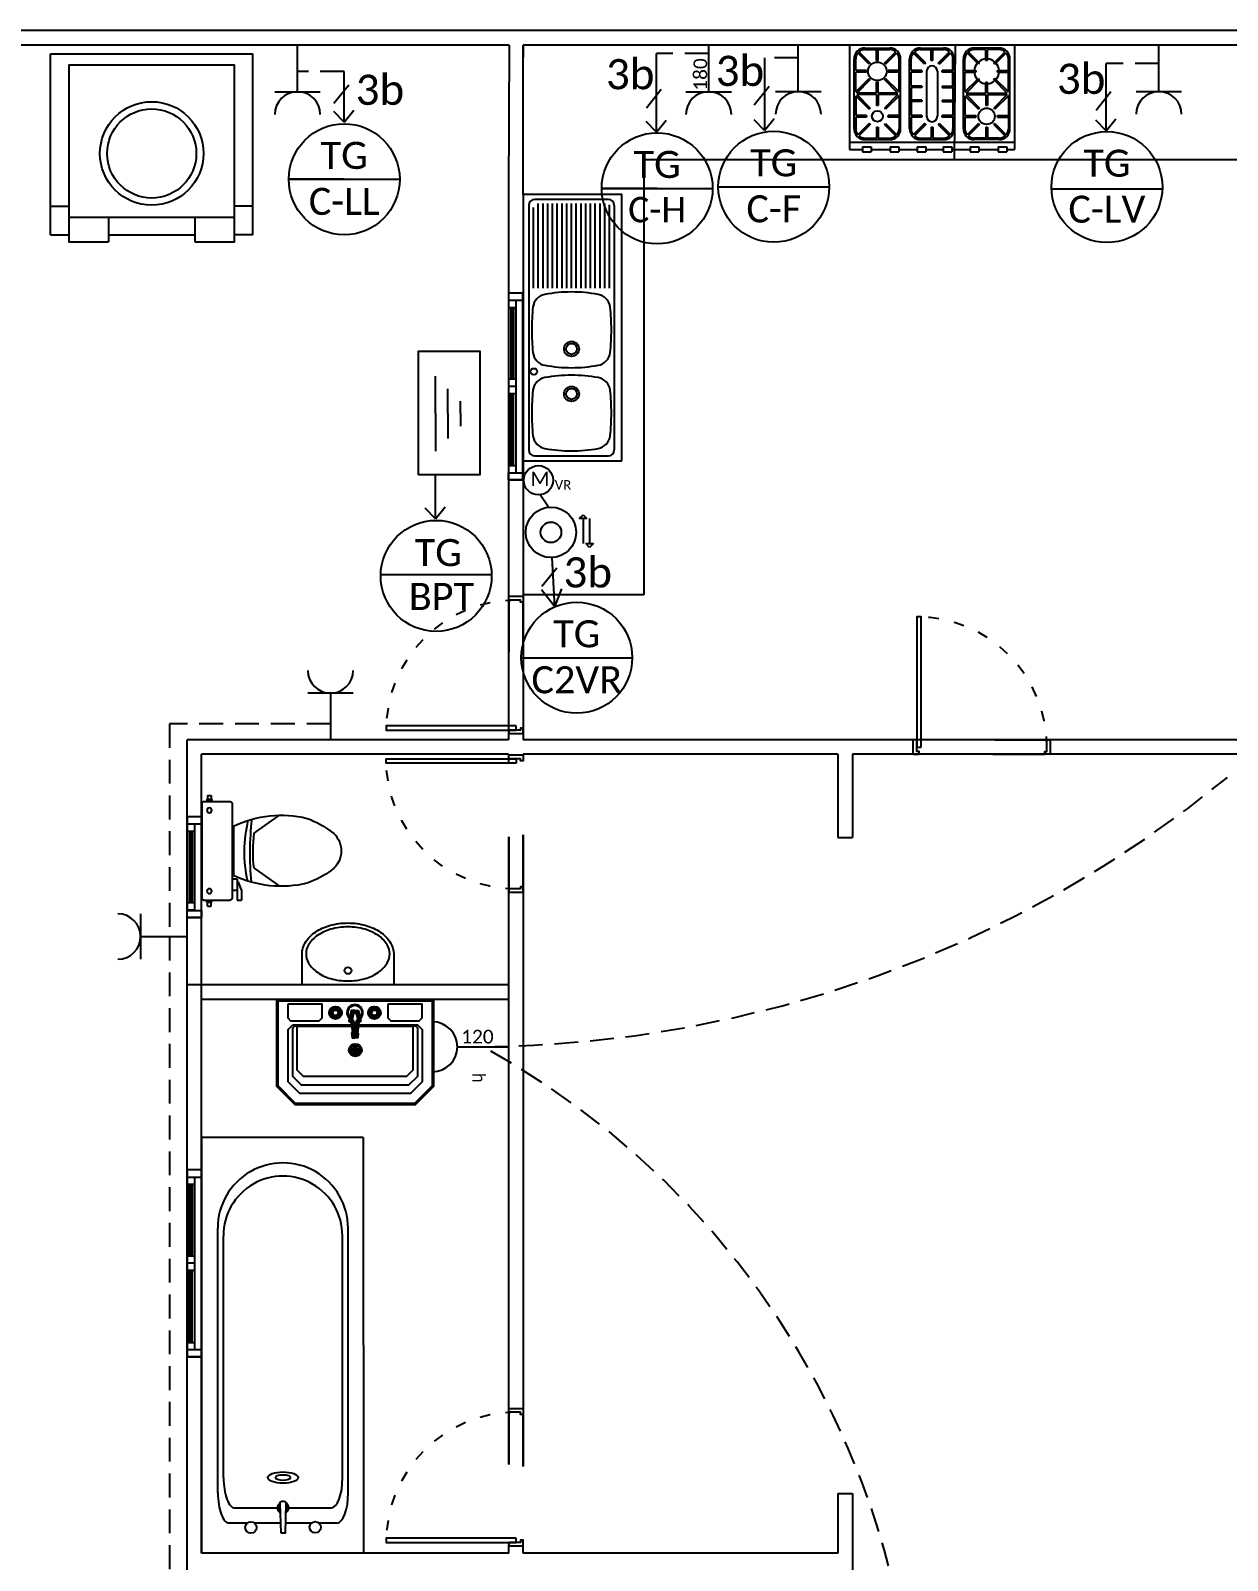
# Model space of a CAD drawing. Header units: millimetres. Extents: x -867 to 700, y 113 to 416.
# Drawn here: x 236.03 to 273.66, y 308.82 to 356.9 of the extents above; entities that cross this region are included whole.
import ezdxf
from ezdxf.enums import TextEntityAlignment as Align

# ---------------------------------------------------------------- set-up
doc = ezdxf.new("R2010")
doc.units = ezdxf.units.MM
doc.header["$LTSCALE"] = 6
doc.linetypes.add('ACAD_ISO03W100', pattern=[30, 12, -18])
doc.linetypes.add('HIDDEN2', pattern=[0.1875, 0.125, -0.0625])
doc.layers.get('0').update_dxf_attribs({"color": 250})
for name, color, linetype in [('A-Door', 150, 'Continuous'), ('A-Glaz', 92, 'Continuous'), ('base', 8, 'Continuous'), ('CUA', 140, 'Continuous'), ('Doors', 45, 'Continuous'), ('E-Canalisation', 5, 'HIDDEN2'), ('E-Power', 1, 'Continuous'), ('E-text', 5, 'Continuous'), ('Fourniture', 251, 'Continuous'), ('SYMBOLES', 7, 'Continuous'), ('Unvisible', 252, 'ACAD_ISO03W100')]:
    doc.layers.add(name, color=color, linetype=linetype)
doc.styles.add('style1', font='calibri.ttf')

# ---------------------------------------------------------------- blocks, each defined once
blk = doc.blocks.new('ee')
at = {"layer": 'base', "color": 0}
for p, q in [((0.4333, 0.2426), (0.4333, -0.2374)), ((0.5778, 0.2526), (0.4433, 0.2526)), ((0.5361, 0.2639), (0.5361, 0.2539)), ((0.5611, 0.2639), (0.5361, 0.2639)), ((0.5611, 0.2539), (0.5361, 0.2539)), ((0.5389, 0.2839), (0.5389, 0.2639)), ((0.5583, 0.2839), (0.5389, 0.2839)), ((0.5583, 0.2839), (0.5583, 0.2639)), ((0.5611, 0.2639), (0.5611, 0.2539)), ((0.5878, 0.2426), (0.5878, -0.2374)), ((0.3204, 0.0912), (0.1933, 0.1829)), ((0.4257, 0.1276), (0.4257, -0.1224)), ((0.3216, -0.0851), (0.1933, -0.1777)), ((0.4083, -0.1409), (0.4333, -0.1409)), ((0.4083, -0.1409), (0.4083, -0.2474)), ((0.3857, -0.1955), (0.4006, -0.1574)), ((0.3857, -0.1955), (0.3857, -0.2474)), ((0.4006, -0.1574), (0.4083, -0.1574)), ((0.4083, -0.1999), (0.4333, -0.1999)), ((0.4083, -0.2474), (0.3857, -0.2474)), ((0.5778, -0.2474), (0.4433, -0.2474)), ((0.5611, -0.2487), (0.5361, -0.2487)), ((0.5361, -0.2587), (0.5361, -0.2487)), ((0.5611, -0.2587), (0.5361, -0.2587)), ((0.5389, -0.2787), (0.5389, -0.2587)), ((0.5583, -0.2787), (0.5389, -0.2787)), ((0.5583, -0.2787), (0.5583, -0.2587)), ((0.5611, -0.2587), (0.5611, -0.2487))]:
    blk.add_line(p, q, dxfattribs=at)
for centre in [(0.5486, 0.2078), (0.5486, -0.2026)]:
    blk.add_circle(centre, 0.0125, dxfattribs=at)
for centre, radius, start, end in [((0.4433, 0.2426), 0.01, 90, 180), ((0.5778, 0.2426), 0.01, 360, 90), ((0.2076, -0.2624), 0.4568, 109.89489, 127.76176), ((0.1837, -0.3737), 0.5567, 64.23211, 103.67546), ((-1.179, -0.0104), 1.5207, 354.47288, 6.54475), ((-0.2879, -0.0028), 0.6585, 346.97955, 14.07238), ((-0.0008, 0.0018), 0.1204, 126.37945, 233.62055), ((-0.3644, -0.0013), 0.691, 353.03614, 7.69858), ((0.2015, 0.2647), 0.4521, 232.74513, 250.70583), ((0.1837, 0.3789), 0.5567, 256.32454, 295.76789), ((0.4433, -0.2374), 0.01, 180, 270), ((0.5778, -0.2374), 0.01, 270, 360)]:
    blk.add_arc(centre, radius, start, end, dxfattribs=at)
blk = doc.blocks.new('Door 90x10')
at = {"layer": 'Doors', "color": 36}
for p, q in [((-47.5, 0), (-47.5, 10)), ((47.5, 0), (47.5, 10))]:
    blk.add_line(p, q, dxfattribs=at)
at = {"layer": 'Doors'}
blk.add_lwpolyline([(-42, 5), (-42, 95), (-45, 95), (-45, 5)], close=True, dxfattribs=at)
at = {"layer": 'Doors', "color": 36}
for points in [[(-47.5, 0), (-43.5, 0), (-43.5, 2), (-45, 2), (-45, 10), (-47.5, 10)], [(47.5, 0), (43.5, 0), (43.5, 2), (45, 2), (45, 10), (47.5, 10)]]:
    blk.add_lwpolyline(points, dxfattribs=at)
at = {"layer": 'Doors', "linetype": 'ACAD_ISO03W100', "ltscale": 0.1}
blk.add_arc((-45, 5), 90, 0, 90, dxfattribs=at)
at = {"layer": 'Unvisible', "linetype": 'ACAD_ISO03W100', "lineweight": 30, "ltscale": 0.5}
for p, q in [((43.5, 0), (-43.5, 0)), ((45, 10), (-42, 10))]:
    blk.add_line(p, q, dxfattribs=at)
blk = doc.blocks.new('A$C3626357F')
at = {"layer": 'A-Glaz'}
for p, q in [((0, 0), (1300, 0)), ((50, 50), (1250, 50)), ((100, 0), (100, 50)), ((600, 50), (600, 0)), ((650, 50), (650, 0)), ((700, 50), (700, 0)), ((1200, 0), (1200, 50))]:
    blk.add_line(p, q, dxfattribs=at)
at = {"layer": 'CUA'}
for p, q in [((1300, 100), (0, 100)), ((0, 100), (0, 0)), ((1250, 0), (1250, 100)), ((1300, 0), (1300, 100))]:
    blk.add_line(p, q, dxfattribs=at)
at = {"layer": 'CUA', "color": 4}
for p, q in [((0, 100), (0, 0)), ((50, 100), (0, 100)), ((0, 0), (50, 0)), ((50, 0), (50, 100)), ((50, 0), (50, 100)), ((1250, 100), (1300, 100)), ((1250, 0), (1250, 100)), ((1250, 0), (1250, 100)), ((1300, 0), (1250, 0)), ((1300, 100), (1300, 0))]:
    blk.add_line(p, q, dxfattribs=at)
at = {"layer": 'CUA', "color": 1}
for p, q in [((100, 35), (600, 35)), ((100, 25), (600, 25)), ((100, 15), (600, 15)), ((1200, 35), (700, 35)), ((1200, 25), (700, 25)), ((1200, 15), (700, 15))]:
    blk.add_line(p, q, dxfattribs=at)
blk = doc.blocks.new('wash pln 01')
for p, q in [((5593.79, -58.26), (5593.79, -0.48)), ((5593.79, -0.48), (5658.39, -0.48)), ((5658.39, -58.26), (5658.39, -0.48)), ((5593.79, -49.09), (5599.61, -49.09)), ((5599.61, -52.67), (5612.33, -52.67)), ((5612.33, -52.67), (5639.85, -52.67)), ((5612.33, -52.67), (5612.33, -60.48)), ((5639.85, -52.67), (5652.57, -52.67)), ((5639.85, -52.67), (5639.85, -60.48)), ((5658.39, -49.09), (5652.57, -49.09)), ((5593.79, -58.26), (5599.61, -58.26)), ((5612.33, -58.32), (5639.85, -58.32)), ((5658.39, -58.26), (5652.57, -58.26))]:
    blk.add_line(p, q)
blk.add_lwpolyline([(5639.85, -60.48), (5652.57, -60.48), (5652.57, -4.09), (5599.61, -4.09), (5599.61, -60.48), (5612.33, -60.48)])
for radius in [16.52, 14.23]:
    blk.add_circle((5626.09, -32.3), radius)
blk = doc.blocks.new('SYMB_PRISE_TERRE')
for p, q in [((0, -1.2), (0, 3.1)), ((-2.1, -1.2), (2.1, -1.2))]:
    blk.add_line(p, q)
blk.add_arc((0, -3.3), 2.1, 0, 180)
blk = doc.blocks.new('Panio 001 Pln')
for p, q in [((2004.38, -345.1), (2072.83, -345.1)), ((2004.48, -521), (2004.38, -345.1)), ((2072.83, -345.1), (2072.83, -521)), ((2015.58, -357.87), (2023.17, -357.87)), ((2026.35, -357.87), (2037.42, -357.86)), ((2039.31, -357.86), (2050.46, -357.85)), ((2053.47, -357.85), (2061.18, -357.85)), ((2035.99, -364.26), (2017.99, -364.27)), ((2058.79, -364.25), (2040.79, -364.26)), ((2010.79, -370.68), (2010.82, -415.48)), ((2065.99, -370.65), (2066.01, -412.25)), ((2013.19, -377.07), (2013.22, -415.47)), ((2063.59, -377.05), (2063.61, -412.25)), ((2063.61, -412.25), (2063.65, -479.45)), ((2066.01, -412.25), (2066.05, -482.65)), ((2010.82, -415.48), (2010.85, -482.68)), ((2013.22, -415.47), (2013.25, -479.47)), ((2004.48, -521), (2072.83, -521))]:
    blk.add_line(p, q)
blk.add_lwpolyline([(2039.15, -353.54), (2039.62, -366.24, -0.423649), (2038.83, -367.07), (2037.98, -367.07, -0.42599), (2037.17, -366.24), (2037.55, -353.55)], format="xyb", close=True)
for centre in [(2024.76, -356.07), (2051.96, -355.98)]:
    blk.add_circle(centre, 2.4)
for centre, radius, start, end in [((2038.39, -364.35), 2.4, 115.81792, 241.40431), ((2038.39, -364.35), 2.4, 299.12402, 64.45943), ((2038.39, -364.35), 2, 121.88517, 235.33706), ((2038.39, -364.35), 2, 305.22603, 58.35742), ((2038.45, -482.66), 27.6, 180.03081, 0.03081), ((2038.45, -479.46), 25.2, 180.03081, 0.03081)]:
    blk.add_arc(centre, radius, start, end)
for centre, start_param, end_param in [((2015.59, -370.67), 3.141593, 4.712389), ((2061.19, -370.65), 1.570796, 3.141593), ((2017.99, -377.07), 3.141593, 4.712389), ((2058.79, -377.05), 1.570796, 3.141593)]:
    blk.add_ellipse(centre, major_axis=(0.01, -12.8), ratio=0.375, start_param=start_param, end_param=end_param)
for major_axis in [(-6.4, 0), (-3.2, 0)]:
    blk.add_ellipse((2038.4, -377.09), major_axis=major_axis, ratio=0.375)
blk = doc.blocks.new('SYMB_PRISE_ETANCHE')
blk.add_line((0, -1.2), (0, 3.1))
blk.add_arc((0, -3.3), 2.1, 0, 180)
blk.add_text('h', height=1.08).set_placement((2.6, 0.6), align=Align.MIDDLE_CENTER)
blk = doc.blocks.new('87046135')
for p, q in [((-0.65, -0.058), (-0.65, -0.432)), ((0.62, -0.028), (-0.62, -0.028)), ((0.201, -0.0521), (0.6097, -0.0521)), ((0.201, -0.0762), (0.63, -0.0762)), ((0.65, -0.432), (0.65, -0.058)), ((0.201, -0.1003), (0.63, -0.1003)), ((0.201, -0.1245), (0.63, -0.1245)), ((0.201, -0.1486), (0.63, -0.1486)), ((0.201, -0.1727), (0.63, -0.1727)), ((0.201, -0.1968), (0.63, -0.1968)), ((0.201, -0.2209), (0.63, -0.2209)), ((0.201, -0.245), (0.63, -0.245)), ((0.201, -0.2691), (0.63, -0.2691)), ((0.201, -0.2932), (0.63, -0.2932)), ((0.201, -0.3173), (0.63, -0.3173)), ((0.201, -0.3415), (0.63, -0.3415)), ((0.201, -0.3656), (0.63, -0.3656)), ((0.62, -0.462), (-0.62, -0.462)), ((0.201, -0.3897), (0.63, -0.3897)), ((0.201, -0.4138), (0.63, -0.4138)), ((0.201, -0.4379), (0.6225, -0.4379))]:
    blk.add_line(p, q)
blk.add_lwpolyline([(-0.675, -0.5), (0.675, -0.5), (0.675, 0), (-0.675, 0)], close=True)
for centre, radius in [((-0.2225, -0.0537), 0.0162), ((-0.336, -0.245), 0.038), ((-0.336, -0.245), 0.0275), ((-0.108, -0.245), 0.038), ((-0.108, -0.245), 0.0275)]:
    blk.add_circle(centre, radius)
for centre, radius, start, end in [((-0.62, -0.058), 0.03, 90, 180), ((-0.539, -0.1234), 0.075, 97.23, 169.61876), ((-0.433, -1.162), 1.119, 89.99903, 95.91777), ((-0.433, -1.162), 1.119, 84.08223, 90.00097), ((-0.327, -0.1234), 0.075, 10.38124, 82.77), ((-0.117, -0.1234), 0.075, 97.23, 169.61876), ((-0.011, -1.162), 1.119, 89.99903, 95.91777), ((-0.011, -1.162), 1.119, 84.08223, 90.00097), ((0.095, -0.1234), 0.075, 10.38124, 82.77), ((0.62, -0.058), 0.03, 0, 90), ((0.125, -0.245), 0.75, 169.61876, 180), ((-0.991, -0.245), 0.75, 0, 10.38124), ((0.547, -0.245), 0.75, 169.61876, 180), ((-0.569, -0.245), 0.75, 0, 10.38124), ((0.125, -0.245), 0.75, 180, 190.38124), ((-0.991, -0.245), 0.75, 349.61876, 0), ((0.547, -0.245), 0.75, 180, 190.38124), ((-0.569, -0.245), 0.75, 349.61876, 0), ((-0.539, -0.3666), 0.075, 190.38124, 262.77), ((-0.327, -0.3666), 0.075, 277.23, 349.61876), ((-0.117, -0.3666), 0.075, 190.38124, 262.77), ((0.095, -0.3666), 0.075, 277.23, 349.61876), ((-0.62, -0.432), 0.03, 180, 270), ((-0.433, 0.672), 1.119, 264.08223, 270.00097), ((-0.433, 0.672), 1.119, 269.99903, 275.91777), ((-0.011, 0.672), 1.119, 264.08223, 270.00097), ((-0.011, 0.672), 1.119, 269.99903, 275.91777), ((0.62, -0.432), 0.03, 270, 0)]:
    blk.add_arc(centre, radius, start, end)
blk = doc.blocks.new('gas-1')
at = {"color": 0, "linetype": 'ByBlock'}
for p, q in [((0, 0), (0, -0.6)), ((0.0268, -0.4812), (0.0268, -0.0796)), ((0.0357, -0.1466), (0.0357, -0.0796)), ((0.1134, -0.1101), (0.0484, -0.0451)), ((0.1197, -0.1038), (0.0547, -0.0388)), ((0.0892, -0.0172), (0.232, -0.0172)), ((0.0892, -0.0261), (0.1562, -0.0261)), ((0.1562, -0.0887), (0.1562, -0.0261)), ((0.1651, -0.0887), (0.1651, -0.0261)), ((0.1651, -0.0261), (0.232, -0.0261)), ((0.2015, -0.1038), (0.2666, -0.0388)), ((0.2078, -0.1101), (0.2729, -0.0451)), ((0.2855, -0.1466), (0.2855, -0.0796)), ((0.2945, -0.4812), (0.2945, -0.0796)), ((0.3456, -0.4812), (0.3456, -0.0796)), ((0.3545, -0.1466), (0.3545, -0.0796)), ((0.4323, -0.1101), (0.3672, -0.0451)), ((0.4386, -0.1038), (0.3735, -0.0388)), ((0.4081, -0.0172), (0.5419, -0.0172)), ((0.4081, -0.0261), (0.4705, -0.0261)), ((0.4705, -0.0887), (0.4705, -0.0261)), ((0.4795, -0.0261), (0.5419, -0.0261)), ((0.4795, -0.0887), (0.4795, -0.0261)), ((0.5114, -0.1038), (0.5765, -0.0388)), ((0.5177, -0.1101), (0.5828, -0.0451)), ((0.5955, -0.1466), (0.5955, -0.0796)), ((0.6044, -0.4812), (0.6044, -0.0796)), ((0.6555, -0.4812), (0.6555, -0.0796)), ((0.6645, -0.1466), (0.6645, -0.0796)), ((0.7422, -0.1101), (0.6771, -0.0451)), ((0.7485, -0.1038), (0.6834, -0.0388)), ((0.8608, -0.0172), (0.718, -0.0172)), ((0.7849, -0.0261), (0.718, -0.0261)), ((0.7849, -0.0887), (0.7849, -0.0261)), ((0.8608, -0.0261), (0.7938, -0.0261)), ((0.7938, -0.0887), (0.7938, -0.0261)), ((0.8303, -0.1038), (0.8953, -0.0388)), ((0.8366, -0.1101), (0.9016, -0.0451)), ((0.9143, -0.1466), (0.9143, -0.0796)), ((0.9232, -0.4812), (0.9232, -0.0796)), ((0.95, 0), (0.95, -0.6)), ((0.0983, -0.1466), (0.0357, -0.1466)), ((0.0983, -0.1555), (0.0357, -0.1555)), ((0.0357, -0.2696), (0.0357, -0.1555)), ((0.2855, -0.1466), (0.2229, -0.1466)), ((0.2855, -0.1555), (0.2229, -0.1555)), ((0.2855, -0.2696), (0.2855, -0.1555)), ((0.4172, -0.1466), (0.3545, -0.1466)), ((0.3545, -0.2358), (0.3545, -0.1555)), ((0.4172, -0.1555), (0.3545, -0.1555)), ((0.4438, -0.151), (0.4438, -0.4098)), ((0.5062, -0.151), (0.5062, -0.4098)), ((0.5955, -0.1466), (0.5328, -0.1466)), ((0.5955, -0.1555), (0.5328, -0.1555)), ((0.5955, -0.2358), (0.5955, -0.1555)), ((0.6645, -0.1466), (0.7271, -0.1466)), ((0.6645, -0.1555), (0.7271, -0.1555)), ((0.6645, -0.2696), (0.6645, -0.1555)), ((0.8517, -0.1466), (0.9143, -0.1466)), ((0.8517, -0.1555), (0.9143, -0.1555)), ((0.9143, -0.2696), (0.9143, -0.1555)), ((0.0357, -0.2696), (0.1134, -0.1919)), ((0.042, -0.276), (0.1197, -0.1982)), ((0.1562, -0.276), (0.1562, -0.2133)), ((0.1651, -0.276), (0.1651, -0.2133)), ((0.2792, -0.276), (0.2015, -0.1982)), ((0.2855, -0.2696), (0.2078, -0.1919)), ((0.4172, -0.2358), (0.3545, -0.2358)), ((0.3545, -0.2447), (0.3545, -0.4053)), ((0.4172, -0.2447), (0.3545, -0.2447)), ((0.4172, -0.2358), (0.4172, -0.2447)), ((0.5328, -0.2358), (0.5955, -0.2358)), ((0.5328, -0.2358), (0.5328, -0.2447)), ((0.5328, -0.2447), (0.5955, -0.2447)), ((0.5955, -0.2447), (0.5955, -0.4053)), ((0.6645, -0.2696), (0.7422, -0.1919)), ((0.6708, -0.276), (0.7485, -0.1982)), ((0.7849, -0.276), (0.7849, -0.2133)), ((0.7938, -0.276), (0.7938, -0.2133)), ((0.908, -0.276), (0.8303, -0.1982)), ((0.9143, -0.2696), (0.8366, -0.1919)), ((0.0357, -0.2912), (0.1134, -0.3689)), ((0.0357, -0.2912), (0.0357, -0.4053)), ((0.1562, -0.276), (0.042, -0.276)), ((0.042, -0.2849), (0.1197, -0.3626)), ((0.1562, -0.2849), (0.042, -0.2849)), ((0.1562, -0.2849), (0.1562, -0.3475)), ((0.2792, -0.276), (0.1651, -0.276)), ((0.2792, -0.2849), (0.1651, -0.2849)), ((0.1651, -0.2849), (0.1651, -0.3475)), ((0.2792, -0.2849), (0.2015, -0.3626)), ((0.2855, -0.2912), (0.2078, -0.3689)), ((0.2855, -0.2912), (0.2855, -0.4053)), ((0.4172, -0.3161), (0.3545, -0.3161)), ((0.4172, -0.325), (0.3545, -0.325)), ((0.4172, -0.3161), (0.4172, -0.325)), ((0.5328, -0.3161), (0.5955, -0.3161)), ((0.5328, -0.3161), (0.5328, -0.325)), ((0.5328, -0.325), (0.5955, -0.325)), ((0.6645, -0.2912), (0.7422, -0.3689)), ((0.6645, -0.2912), (0.6645, -0.4053)), ((0.6708, -0.276), (0.7849, -0.276)), ((0.6708, -0.2849), (0.7485, -0.3626)), ((0.6708, -0.2849), (0.7849, -0.2849)), ((0.7849, -0.2849), (0.7849, -0.3475)), ((0.7938, -0.276), (0.908, -0.276)), ((0.7938, -0.2849), (0.908, -0.2849)), ((0.7938, -0.2849), (0.7938, -0.3475)), ((0.908, -0.2849), (0.8303, -0.3626)), ((0.9143, -0.2912), (0.8366, -0.3689)), ((0.9143, -0.2912), (0.9143, -0.4053)), ((0.0983, -0.4053), (0.0357, -0.4053)), ((0.0983, -0.4143), (0.0357, -0.4143)), ((0.0357, -0.4143), (0.0357, -0.4812)), ((0.2855, -0.4053), (0.2229, -0.4053)), ((0.2855, -0.4143), (0.2229, -0.4143)), ((0.2855, -0.4143), (0.2855, -0.4812)), ((0.4172, -0.4053), (0.3545, -0.4053)), ((0.4172, -0.4143), (0.3545, -0.4143)), ((0.3545, -0.4143), (0.3545, -0.4812)), ((0.5955, -0.4053), (0.5328, -0.4053)), ((0.5955, -0.4143), (0.5328, -0.4143)), ((0.5955, -0.4143), (0.5955, -0.4812)), ((0.6645, -0.4053), (0.7271, -0.4053)), ((0.6645, -0.4143), (0.7271, -0.4143)), ((0.6645, -0.4143), (0.6645, -0.4812)), ((0.8517, -0.4053), (0.9143, -0.4053)), ((0.8517, -0.4143), (0.9143, -0.4143)), ((0.9143, -0.4143), (0.9143, -0.4812)), ((0.1134, -0.4507), (0.0484, -0.5158)), ((0.1197, -0.457), (0.0547, -0.5221)), ((0.1562, -0.4721), (0.1562, -0.5347)), ((0.1651, -0.4721), (0.1651, -0.5347)), ((0.2015, -0.457), (0.2666, -0.5221)), ((0.2078, -0.4507), (0.2729, -0.5158)), ((0.4323, -0.4507), (0.3672, -0.5158)), ((0.4386, -0.457), (0.3735, -0.5221)), ((0.4705, -0.4721), (0.4705, -0.5347)), ((0.4795, -0.4721), (0.4795, -0.5347)), ((0.5114, -0.457), (0.5765, -0.5221)), ((0.5177, -0.4507), (0.5828, -0.5158)), ((0.7422, -0.4507), (0.6771, -0.5158)), ((0.7485, -0.457), (0.6834, -0.5221)), ((0.7849, -0.4721), (0.7849, -0.5347)), ((0.7938, -0.4721), (0.7938, -0.5347)), ((0.8303, -0.457), (0.8953, -0.5221)), ((0.8366, -0.4507), (0.9016, -0.5158)), ((0.95, -0.56), (0, -0.56)), ((0, -0.6), (0.075, -0.6)), ((0.075, -0.585), (0.125, -0.585)), ((0.075, -0.585), (0.075, -0.615)), ((0.075, -0.615), (0.125, -0.615)), ((0.0892, -0.5347), (0.1562, -0.5347)), ((0.0892, -0.5436), (0.232, -0.5436)), ((0.125, -0.585), (0.125, -0.615)), ((0.125, -0.6), (0.235, -0.6)), ((0.1651, -0.5347), (0.232, -0.5347)), ((0.235, -0.585), (0.285, -0.585)), ((0.235, -0.585), (0.235, -0.615)), ((0.235, -0.615), (0.285, -0.615)), ((0.285, -0.585), (0.285, -0.615)), ((0.285, -0.6), (0.39, -0.6)), ((0.39, -0.585), (0.44, -0.585)), ((0.39, -0.585), (0.39, -0.615)), ((0.39, -0.615), (0.44, -0.615)), ((0.4081, -0.5347), (0.4705, -0.5347)), ((0.4081, -0.5436), (0.5419, -0.5436)), ((0.44, -0.585), (0.44, -0.615)), ((0.44, -0.6), (0.54, -0.6)), ((0.4795, -0.5347), (0.5419, -0.5347)), ((0.54, -0.585), (0.59, -0.585)), ((0.54, -0.585), (0.54, -0.615)), ((0.54, -0.615), (0.59, -0.615)), ((0.59, -0.585), (0.59, -0.615)), ((0.59, -0.6), (0.695, -0.6)), ((0.695, -0.585), (0.745, -0.585)), ((0.695, -0.585), (0.695, -0.615)), ((0.695, -0.615), (0.745, -0.615)), ((0.7849, -0.5347), (0.718, -0.5347)), ((0.8608, -0.5436), (0.718, -0.5436)), ((0.745, -0.585), (0.745, -0.615)), ((0.745, -0.6), (0.855, -0.6)), ((0.8608, -0.5347), (0.7938, -0.5347)), ((0.855, -0.585), (0.905, -0.585)), ((0.855, -0.585), (0.855, -0.615)), ((0.855, -0.615), (0.905, -0.615)), ((0.905, -0.585), (0.905, -0.615)), ((0.905, -0.6), (0.95, -0.6))]:
    blk.add_line(p, q, dxfattribs=at)
for centre, radius in [((0.1606, -0.151), 0.0535), ((0.1606, -0.4098), 0.0312), ((0.7894, -0.4098), 0.0469)]:
    blk.add_circle(centre, radius, dxfattribs=at)
for centre, radius, start, end in [((0.0892, -0.0796), 0.0625, 90, 180), ((0.0892, -0.0796), 0.0535, 139.78019, 180), ((0.0892, -0.0796), 0.0535, 90, 130.21981), ((0.232, -0.0796), 0.0625, 0, 90), ((0.232, -0.0796), 0.0535, 49.78019, 90), ((0.232, -0.0796), 0.0535, 0, 40.21981), ((0.4081, -0.0796), 0.0625, 90, 180), ((0.4081, -0.0796), 0.0535, 139.78019, 180), ((0.4081, -0.0796), 0.0535, 90, 130.21981), ((0.5419, -0.0796), 0.0625, 0, 90), ((0.5419, -0.0796), 0.0535, 49.78019, 90), ((0.5419, -0.0796), 0.0535, 0, 40.21981), ((0.718, -0.0796), 0.0625, 90, 180), ((0.718, -0.0796), 0.0535, 139.78019, 180), ((0.718, -0.0796), 0.0535, 90, 130.21981), ((0.7894, -0.151), 0.0714, 93.58332, 131.41668), ((0.7894, -0.151), 0.0714, 48.58332, 86.41668), ((0.8608, -0.0796), 0.0625, 0, 90), ((0.8608, -0.0796), 0.0535, 49.78019, 90), ((0.8608, -0.0796), 0.0535, 0, 40.21981), ((0.1606, -0.151), 0.0625, 175.90396, 184.09604), ((0.1606, -0.151), 0.0625, 130.90396, 139.09604), ((0.1606, -0.151), 0.0625, 85.90396, 94.09604), ((0.1606, -0.151), 0.0625, 40.90396, 49.09604), ((0.1606, -0.151), 0.0625, 355.90396, 4.09604), ((0.4795, -0.151), 0.0625, 175.90396, 184.09604), ((0.4795, -0.151), 0.0625, 130.90396, 139.09604), ((0.475, -0.151), 0.0312, 0, 180), ((0.475, -0.151), 0.0625, 85.90396, 94.09604), ((0.4705, -0.151), 0.0625, 40.90396, 49.09604), ((0.4705, -0.151), 0.0625, 355.90396, 4.09604), ((0.7894, -0.151), 0.0714, 138.58332, 176.41668), ((0.7894, -0.151), 0.0714, 183.58332, 221.41668), ((0.7894, -0.151), 0.0625, 175.90396, 184.09604), ((0.7894, -0.151), 0.0625, 130.90396, 139.09604), ((0.7894, -0.151), 0.0625, 85.90396, 94.09604), ((0.7894, -0.151), 0.0625, 40.90396, 49.09604), ((0.7894, -0.151), 0.0714, 3.58332, 41.41668), ((0.7894, -0.151), 0.0714, 318.58332, 356.41668), ((0.7894, -0.151), 0.0625, 355.90396, 4.09604), ((0.1606, -0.151), 0.0625, 220.90396, 229.09604), ((0.1606, -0.151), 0.0625, 265.90396, 274.09604), ((0.1606, -0.151), 0.0625, 310.90396, 319.09604), ((0.7894, -0.151), 0.0625, 220.90396, 229.09604), ((0.7894, -0.151), 0.0714, 228.58332, 266.41668), ((0.7894, -0.151), 0.0625, 265.90396, 274.09604), ((0.7894, -0.151), 0.0714, 273.58332, 311.41668), ((0.7894, -0.151), 0.0625, 310.90396, 319.09604), ((0.1606, -0.4098), 0.0625, 85.90396, 94.09604), ((0.7894, -0.4098), 0.0625, 85.90396, 94.09604), ((0.1606, -0.4098), 0.0625, 175.90396, 184.09604), ((0.1606, -0.4098), 0.0625, 130.90396, 139.09604), ((0.1606, -0.4098), 0.0625, 40.90396, 49.09604), ((0.1606, -0.4098), 0.0625, 355.90396, 4.09604), ((0.4795, -0.4098), 0.0625, 175.90396, 184.09604), ((0.475, -0.4098), 0.0312, 180, 0), ((0.4705, -0.4098), 0.0625, 355.90396, 4.09604), ((0.7894, -0.4098), 0.0625, 175.90396, 184.09604), ((0.7894, -0.4098), 0.0625, 130.90396, 139.09604), ((0.7894, -0.4098), 0.0625, 40.90396, 49.09604), ((0.7894, -0.4098), 0.0625, 355.90396, 4.09604), ((0.0892, -0.4812), 0.0625, 180, 270), ((0.0892, -0.4812), 0.0535, 180, 220.21981), ((0.0892, -0.4812), 0.0535, 229.78019, 270), ((0.1606, -0.4098), 0.0625, 220.90396, 229.09604), ((0.1606, -0.4098), 0.0625, 265.90396, 274.09604), ((0.1606, -0.4098), 0.0625, 310.90396, 319.09604), ((0.232, -0.4812), 0.0625, 270, 0), ((0.232, -0.4812), 0.0535, 270, 310.21981), ((0.232, -0.4812), 0.0535, 319.78019, 0), ((0.4081, -0.4812), 0.0625, 180, 270), ((0.4081, -0.4812), 0.0535, 180, 220.21981), ((0.4081, -0.4812), 0.0535, 229.78019, 270), ((0.4795, -0.4098), 0.0625, 220.90396, 229.09604), ((0.475, -0.4098), 0.0625, 265.90396, 274.09604), ((0.4705, -0.4098), 0.0625, 310.90396, 319.09604), ((0.5419, -0.4812), 0.0625, 270, 0), ((0.5419, -0.4812), 0.0535, 270, 310.21981), ((0.5419, -0.4812), 0.0535, 319.78019, 0), ((0.718, -0.4812), 0.0625, 180, 270), ((0.718, -0.4812), 0.0535, 180, 220.21981), ((0.718, -0.4812), 0.0535, 229.78019, 270), ((0.7894, -0.4098), 0.0625, 220.90396, 229.09604), ((0.7894, -0.4098), 0.0625, 265.90396, 274.09604), ((0.7894, -0.4098), 0.0625, 310.90396, 319.09604), ((0.8608, -0.4812), 0.0625, 270, 0), ((0.8608, -0.4812), 0.0535, 270, 310.21981), ((0.8608, -0.4812), 0.0535, 319.78019, 0)]:
    blk.add_arc(centre, radius, start, end, dxfattribs=at)
blk = doc.blocks.new('SYMB_BOUTON_POUSSOIR')
for radius in [2.2, 0.9]:
    blk.add_circle((0, 0), radius)

msp = doc.modelspace()

# ---------------------------------------------------------------- hatches: boundary and pattern name
at = {"layer": 'E-Power'}
h = msp.add_hatch(dxfattribs=at)
h.set_pattern_fill('ANGLE', color=256, scale=5.872442)
h.set_pattern_definition([(0, (-501.18, -936.19), (0, 41.019), [29.832, -11.187]), (90, (-501.18, -936.19), (-41.019, 3e-15), [29.832, -11.187])])
h.paths.add_polyline_path([(253.396, 341.562), (253.517, 341.562), (253.396, 341.683), (253.274, 341.562)])
h = msp.add_hatch(dxfattribs=at)
h.set_pattern_fill('ANGLE', color=256, scale=5.872442, angle=180)
h.set_pattern_definition([(180, (1008.182, 1618.53), (-5e-15, -41.019), [29.832, -11.187]), (270, (1008.182, 1618.53), (41.019, -8e-15), [29.832, -11.187])])
h.paths.add_polyline_path([(253.605, 340.779), (253.484, 340.779), (253.605, 340.657), (253.727, 340.779)])

# ---------------------------------------------------------------- linework, layer by layer
for p, q in [((241.053, 356.899), (211.56, 356.899)), ((240.951, 356.899), (240.951, 356.899)), ((240.951, 356.899), (240.951, 356.899)), ((319.169, 356.899), (240.951, 356.899)), ((240.951, 356.444), (211.358, 356.444)), ((251.075, 356.444), (240.951, 356.444)), ((241.406, 356.444), (241.406, 356.444)), ((251.075, 356.444), (251.054, 351.813)), ((285.069, 356.444), (251.517, 356.444)), ((251.517, 356.444), (251.517, 356.054)), ((251.054, 351.813), (251.054, 334.612)), ((251.517, 351.791), (251.517, 334.612)), ((240.951, 271.952), (240.951, 334.612)), ((251.054, 334.612), (240.951, 334.612)), ((240.951, 271.952), (240.951, 334.612)), ((251.658, 334.612), (251.517, 334.612)), ((285.078, 334.612), (251.658, 334.612)), ((241.406, 309.051), (241.406, 334.157)), ((251.054, 334.157), (241.406, 334.157)), ((251.054, 334.157), (251.054, 333.877)), ((251.658, 334.157), (251.517, 334.157)), ((251.517, 334.157), (251.517, 333.946)), ((261.406, 334.157), (251.636, 334.157)), ((261.406, 334.157), (261.406, 331.544)), ((285.818, 334.157), (261.869, 334.157)), ((261.869, 334.157), (261.869, 331.544)), ((261.406, 331.544), (261.869, 331.544)), ((251.054, 329.933), (251.054, 313.59)), ((251.517, 329.994), (251.517, 313.59)), ((251.054, 326.908), (240.951, 326.908)), ((251.054, 326.453), (241.406, 326.453)), ((261.406, 310.926), (261.869, 310.929)), ((261.406, 310.926), (261.406, 309.051)), ((261.869, 310.929), (261.869, 308.341)), ((251.064, 309.051), (251.063, 309.313)), ((251.517, 309.051), (251.517, 309.313)), ((251.064, 309.051), (241.406, 309.051)), ((261.406, 309.051), (251.517, 309.051))]:
    msp.add_line(p, q)
at = {"layer": 'A-Glaz'}
for p, q in [((240.951, 332.194), (240.951, 329.258)), ((240.951, 331.743), (241.177, 331.743)), ((241.177, 331.969), (241.177, 329.258)), ((241.177, 329.484), (240.951, 329.484)), ((241.177, 329.258), (240.951, 329.258))]:
    msp.add_line(p, q, dxfattribs=at)
at = {"layer": 'CUA', "color": 4}
for p, q in [((241.403, 332.194), (240.951, 332.194)), ((240.951, 332.194), (240.951, 331.969)), ((240.951, 331.969), (241.403, 331.969)), ((240.951, 331.969), (241.403, 331.969)), ((240.951, 329.252), (241.403, 329.252)), ((240.951, 329.026), (240.951, 329.252)), ((240.951, 329.252), (241.403, 329.252)), ((241.403, 329.026), (240.951, 329.026)), ((241.403, 329.252), (241.403, 329.026))]:
    msp.add_line(p, q, dxfattribs=at)
at = {"layer": 'CUA'}
for p, q in [((241.403, 332.194), (240.951, 332.194)), ((241.403, 329.258), (241.403, 332.194)), ((240.951, 329.252), (241.403, 329.252)), ((240.951, 329.026), (241.403, 329.026))]:
    msp.add_line(p, q, dxfattribs=at)
at = {"layer": 'CUA', "color": 1}
for p, q in [((241.019, 331.743), (241.019, 329.484)), ((241.064, 331.743), (241.064, 329.484)), ((241.11, 331.743), (241.11, 329.484))]:
    msp.add_line(p, q, dxfattribs=at)
at = {"layer": 'E-Canalisation'}
for p, q in [((245.562, 354.614), (246.209, 355.418)), ((255.387, 354.475), (256.033, 355.279)), ((258.778, 354.563), (259.424, 355.367)), ((269.524, 354.403), (270.171, 355.206)), ((245.886, 354.017), (245.557, 354.357)), ((245.886, 354.017), (246.19, 354.396)), ((255.71, 353.708), (255.382, 354.047)), ((255.71, 353.708), (256.014, 354.086)), ((259.101, 353.758), (258.773, 354.097)), ((259.101, 353.758), (259.406, 354.136)), ((269.848, 353.746), (269.519, 354.086)), ((269.848, 353.746), (270.152, 354.125)), ((248.762, 341.553), (248.434, 341.892)), ((248.762, 341.553), (249.066, 341.931)), ((252.099, 339.435), (252.745, 340.238)), ((252.505, 338.79), (252.094, 339.321)), ((252.505, 338.79), (252.726, 339.36))]:
    msp.add_line(p, q, dxfattribs=at)
for points in [[(257.347, 356.182), (255.71, 356.182)], [(260.165, 356.046), (259.101, 356.046)], [(271.5, 355.863), (269.848, 355.863)], [(245.886, 355.61), (244.421, 355.61)], [(252.311, 341.919), (252.05, 342.31)], [(245.458, 335.11), (240.4, 335.11), (240.4, 328.428), (240.4, 303.696), (240.4, 288.628)]]:
    msp.add_lwpolyline(points, dxfattribs=at)
for centre, radius, start, end in [((249.899, 362.534), 37.572, 270.5342, 309.2182), ((237.63, 301.944), 26.252, 340.4406, 61.2677)]:
    msp.add_arc(centre, radius, start, end, dxfattribs=at)
at = {"layer": 'E-Power'}
for p, q in [((253.274, 341.562), (253.396, 341.683)), ((253.396, 341.562), (253.274, 341.562)), ((253.396, 341.683), (253.517, 341.562)), ((253.396, 341.562), (253.396, 340.779)), ((253.517, 341.562), (253.396, 341.562)), ((253.605, 341.562), (253.605, 340.779)), ((253.484, 340.779), (253.605, 340.779)), ((253.605, 340.657), (253.484, 340.779)), ((253.605, 340.779), (253.727, 340.779)), ((253.727, 340.779), (253.605, 340.657))]:
    msp.add_line(p, q, dxfattribs=at)
at = {"layer": 'E-text'}
for p, q in [((255.71, 353.708), (255.71, 356.182)), ((259.101, 356.046), (259.101, 353.758)), ((269.848, 353.746), (269.848, 355.863)), ((245.886, 354.017), (245.886, 355.61)), ((245.888, 352.225), (244.145, 352.225)), ((244.145, 352.225), (247.632, 352.225)), ((255.727, 351.941), (253.984, 351.941)), ((253.984, 351.941), (257.471, 351.941)), ((257.65, 351.991), (261.138, 351.991)), ((268.112, 351.927), (271.6, 351.927)), ((248.762, 341.553), (248.762, 342.912)), ((252.505, 338.79), (252.422, 340.341)), ((247.036, 339.802), (250.523, 339.802)), ((251.457, 337.191), (254.944, 337.191))]:
    msp.add_line(p, q, dxfattribs=at)
for centre in [(245.888, 352.225), (255.727, 351.941), (259.394, 351.991), (269.867, 351.98), (248.779, 339.763), (253.2, 337.191)]:
    msp.add_circle(centre, 1.744, dxfattribs=at)
at = {"layer": 'Fourniture'}
for p, q in [((251.517, 351.745), (251.517, 356.444)), ((265.073, 352.834), (265.103, 356.444)), ((277.858, 352.834), (255.31, 352.834)), ((255.31, 352.834), (255.31, 339.166)), ((281.238, 352.834), (268.309, 352.834)), ((255.31, 339.166), (251.517, 339.166))]:
    msp.add_line(p, q, dxfattribs=at)
at = {"layer": 'Fourniture', "color": 251}
for points in [[(246.575, 328.777, -0.080529), (247.021, 328.57, -0.107062), (247.344, 328.232, -0.138303), (247.443, 327.882), (247.443, 326.908), (244.563, 326.908), (244.563, 327.882, -0.138303), (244.662, 328.232, -0.107062), (244.984, 328.57, -0.080529), (245.43, 328.777, -0.068362), (246.003, 328.855, -0.068362)], [(246.003, 327.032, 0.068362), (246.542, 327.106, 0.080529), (246.951, 327.296, 0.107062), (247.238, 327.596, 0.138303), (247.319, 327.882, 0.138303), (247.238, 328.167, 0.107062), (246.951, 328.467, 0.080529), (246.542, 328.657, 0.068362), (246.003, 328.731, 0.068362), (245.464, 328.657, 0.080529), (245.054, 328.467, 0.107062), (244.767, 328.167, 0.138303), (244.687, 327.882, 0.138303), (244.767, 327.596, 0.107062), (245.054, 327.296, 0.080529), (245.464, 327.106, 0.068362)]]:
    msp.add_lwpolyline(points, format="xyb", close=True, dxfattribs=at)
at = {"layer": 'Fourniture'}
for points in [[(243.766, 326.449), (248.694, 326.449), (248.694, 323.715), (248.119, 323.139), (244.342, 323.139), (243.766, 323.715)], [(243.809, 326.406), (248.651, 326.406), (248.651, 323.733), (248.101, 323.183), (244.36, 323.183), (243.809, 323.733)], [(244.122, 326.313), (245.183, 326.313), (245.183, 325.862), (245.091, 325.77), (244.214, 325.77), (244.122, 325.862)], [(247.269, 326.313), (248.329, 326.313), (248.329, 325.862), (248.237, 325.77), (247.361, 325.77), (247.269, 325.862)]]:
    msp.add_lwpolyline(points, close=True, dxfattribs=at)
for points in [[(246.226, 326.106), (246.108, 326.106), (246.038, 325.773), (246.102, 325.728), (246.147, 325.395), (246.121, 325.395), (246.134, 325.241), (246.224, 325.241)], [(246.226, 326.077), (246.131, 326.077), (246.07, 325.786), (246.129, 325.745), (246.18, 325.366), (246.152, 325.366), (246.16, 325.27), (246.224, 325.27)], [(246.226, 326.048), (246.155, 326.048), (246.102, 325.798), (246.155, 325.761), (246.213, 325.337), (246.184, 325.337), (246.187, 325.299), (246.224, 325.299)], [(246.226, 326.019), (246.178, 326.019), (246.134, 325.811), (246.182, 325.778), (246.245, 325.309), (246.215, 325.309), (246.215, 325.301)], [(246.221, 326.019), (246.269, 326.019), (246.313, 325.811), (246.265, 325.778), (246.202, 325.309), (246.232, 325.309), (246.232, 325.301)], [(246.221, 326.106), (246.339, 326.106), (246.41, 325.773), (246.346, 325.728), (246.301, 325.395), (246.326, 325.395), (246.313, 325.241), (246.224, 325.241)], [(246.221, 326.077), (246.316, 326.077), (246.378, 325.786), (246.319, 325.745), (246.268, 325.366), (246.295, 325.366), (246.287, 325.27), (246.224, 325.27)], [(246.221, 326.048), (246.292, 326.048), (246.345, 325.798), (246.292, 325.761), (246.235, 325.337), (246.264, 325.337), (246.26, 325.299), (246.224, 325.299)], [(246.336, 325.655), (248.191, 325.655), (248.334, 325.511), (248.334, 323.864), (247.97, 323.499), (244.491, 323.499), (244.126, 323.864), (244.126, 325.511), (244.27, 325.655)], [(244.27, 325.655), (246.112, 325.655)], [(246.331, 325.622), (248.131, 325.622), (248.191, 325.562), (248.191, 324.034), (247.91, 323.754), (244.55, 323.754), (244.27, 324.034), (244.27, 325.562), (244.329, 325.622)], [(244.329, 325.622), (246.116, 325.622)], [(244.414, 325.614), (246.117, 325.614)], [(246.33, 325.614), (248.047, 325.614), (248.047, 324.23), (247.85, 324.034), (244.61, 324.034), (244.414, 324.23), (244.414, 325.614)], [(246.191, 325.008), (246.191, 324.902), (246.091, 324.902)], [(246.206, 325.008), (246.206, 324.887), (246.091, 324.887)], [(246.262, 325.008), (246.262, 324.887), (246.377, 324.887)], [(246.277, 325.008), (246.277, 324.902), (246.377, 324.902)], [(246.206, 324.711), (246.206, 324.832), (246.091, 324.832)], [(246.191, 324.711), (246.191, 324.816), (246.091, 324.816)], [(246.262, 324.711), (246.262, 324.832), (246.377, 324.832)], [(246.277, 324.711), (246.277, 324.816), (246.377, 324.816)]]:
    msp.add_lwpolyline(points, dxfattribs=at)
for centre, radius in [((251.993, 342.768), 0.461), ((245.614, 326.034), 0.2), ((245.614, 326.034), 0.193), ((245.614, 326.034), 0.157), ((245.614, 326.034), 0.121), ((245.614, 326.034), 0.0849), ((246.839, 326.034), 0.2), ((246.839, 326.034), 0.193), ((246.839, 326.034), 0.157), ((246.839, 326.034), 0.121), ((246.839, 326.034), 0.121), ((246.839, 326.034), 0.0849), ((246.236, 324.861), 0.201), ((246.236, 324.861), 0.171), ((246.236, 324.861), 0.156)]:
    msp.add_circle(centre, radius, dxfattribs=at)
at = {"layer": 'Fourniture', "color": 251}
msp.add_circle((246.005, 327.361), 0.108, dxfattribs=at)
at = {"layer": 'Fourniture'}
for radius in [0.253, 0.224]:
    msp.add_arc((246.224, 326.035), radius, 316.6705, 223.3295, dxfattribs=at)
msp.add_point((246.226, 324.867), dxfattribs=at)
at = {"layer": 'SYMBOLES'}
for p, q in [((248.758, 345.643), (248.758, 346.034)), ((248.758, 344.861), (248.758, 345.643)), ((249.149, 344.861), (249.149, 345.643)), ((249.54, 344.861), (249.54, 345.252)), ((248.758, 344.861), (248.758, 343.687)), ((249.149, 344.861), (249.149, 344.078)), ((249.54, 344.861), (249.54, 344.469))]:
    msp.add_line(p, q, dxfattribs=at)
msp.add_lwpolyline([(248.228, 342.934), (248.228, 346.82), (250.154, 346.82), (250.154, 342.934)], close=True, dxfattribs=at)

# ---------------------------------------------------------------- block references
at = {"yscale": 0.04541628264228307, "zscale": 0.04541628264228307}
for p, xscale, rotation in [((251.517, 336.956), 0.04541628264228307, 90.00000000000001), ((251.517, 331.97), -0.04541628264228307, 90), ((251.517, 311.433), 0.04541628264228307, 90.00000000000001)]:
    msp.add_blockref('Door 90x10', p, dxfattribs=dict(at, xscale=xscale, rotation=rotation))
at = {"xscale": 0.04541628264228307, "yscale": 0.04541628264228307, "zscale": 0.04541628264228307}
msp.add_blockref('Door 90x10', (265.936, 334.157), dxfattribs=at)
at = {"layer": 'A-Door', "xscale": 0.004517821761597067, "yscale": 0.004517821761597067, "zscale": 0.004517821761597067, "rotation": 270}
for p in [(251.054, 348.651), (240.951, 321.097)]:
    msp.add_blockref('A$C3626357F', p, dxfattribs=at)
at = {"layer": 'E-Power', "xscale": 0.3404225950711633, "yscale": 0.3404225950711633, "zscale": 0.3404225950711633}
for p in [(244.421, 355.388), (257.347, 355.388), (260.165, 355.391), (271.5, 355.391)]:
    msp.add_blockref('SYMB_PRISE_TERRE', p, dxfattribs=at)
at = {"layer": 'E-Power'}
for name, p, xscale, yscale, zscale, rotation in [('SYMB_BOUTON_POUSSOIR', (252.388, 341.131), 0.3598052990140452, 0.3598052990140452, 0.3598052990140452, 180), ('SYMB_PRISE_TERRE', (245.458, 335.667), 0.3404225950711633, 0.3404225950711633, 0.3404225950711633, 180), ('SYMB_PRISE_TERRE', (239.896, 328.428), 0.3404225950711633, 0.3404225950711633, 0.3404225950711633, 270), ('SYMB_PRISE_ETANCHE', (249.894, 324.963), 0.3741472010897256, 0.3741472010897256, 0.3741472010897256, 270)]:
    msp.add_blockref(name, p, dxfattribs=dict(at, xscale=xscale, yscale=yscale, zscale=zscale, rotation=rotation))
at = {"layer": 'Fourniture', "color": 251}
for name, p, xscale, yscale, zscale in [('gas-1', (261.773, 356.444), 5.462755713708431, 5.462755713708431, 5.462755713708431), ('ee', (245.045, 331.108), -6.189501728566605, 6.189501728566605, 6.189501728566605)]:
    msp.add_blockref(name, p, dxfattribs=dict(at, xscale=xscale, yscale=yscale, zscale=zscale))
at = {"layer": 'Fourniture', "xscale": 0.09845135040277371, "yscale": 0.09845135040277371, "zscale": 0.09845135040277371}
msp.add_blockref('wash pln 01', (-314.061, 356.218), dxfattribs=at)
at = {"layer": 'Fourniture'}
for name, p, xscale, yscale, zscale, rotation in [('87046135', (251.517, 347.563), 6.196448641957526, 6.196448641957526, 6.196448641957526, 90), ('Panio 001 Pln', (395.329, 283.424), 0.07425683627931262, 0.07425683627931262, 0.07425683627931262, 180)]:
    msp.add_blockref(name, p, dxfattribs=dict(at, xscale=xscale, yscale=yscale, zscale=zscale, rotation=rotation))

# ---------------------------------------------------------------- texts
at = {"layer": 'E-Canalisation', "char_height": 0.9481, "attachment_point": 1, "style": 'style1'}
for insert in [(254.117, 356.004), (257.567, 356.107), (268.294, 355.858), (246.249, 355.513), (252.782, 340.346)]:
    msp.add_mtext_dynamic_manual_height_columns('3b', width=1.75501, gutter_width=4.741, heights=[0], dxfattribs=dict(at, insert=insert))
at = {"layer": 'E-Power', "insert": (256.869, 355.01), "char_height": 0.43, "attachment_point": 1, "rotation": 90, "style": 'style1'}
msp.add_mtext_dynamic_manual_height_columns('180', width=1.11117, gutter_width=4.741, heights=[0], dxfattribs=at)
at = {"layer": 'E-Power', "insert": (249.567, 325.498), "char_height": 0.43, "attachment_point": 1, "style": 'style1'}
msp.add_mtext_dynamic_manual_height_columns('120', width=1.11117, gutter_width=4.741, heights=[0], dxfattribs=at)
at = {"layer": 'E-text', "attachment_point": 2, "style": 'style1'}
for s, insert, char_height, width in [('\\pxt0.28731;TG', (245.888, 353.402), 0.85, 1.89622), ('\\pxt0.28731;TG', (255.727, 353.118), 0.85, 1.89622), ('\\pxt0.28731;TG', (259.394, 353.168), 0.85, 1.89622), ('\\pxt0.28731;TG', (269.867, 353.156), 0.85, 1.89622), ('\\pxt0.28731;C-LL', (245.888, 351.957), 0.85, 1.89622), ('\\pxt0.28731;C-H', (255.727, 351.673), 0.8, 1.89622), ('\\pxt0.28731;C-F', (259.394, 351.723), 0.85, 1.64952), ('\\pxt0.28731;C-LV', (269.867, 351.712), 0.85, 2.94754), ('\\pxt0.28731;TG', (248.845, 340.919), 0.85, 1.89622), ('\\pxt0.28731;BPT', (248.944, 339.541), 0.85, 1.89622), ('\\pxt0.28731;TG', (253.2, 338.368), 0.85, 1.89622), ('\\pxt0.28731;C2VR', (253.2, 336.923), 0.85, 1.89622)]:
    msp.add_mtext(s, dxfattribs=dict(at, insert=insert, char_height=char_height, width=width))
at = {"layer": 'Fourniture', "attachment_point": 1, "style": 'style1'}
for s, insert, char_height in [('M', (251.744, 343.033), 0.45), ('VR', (252.507, 342.772), 0.3)]:
    msp.add_mtext_dynamic_manual_height_columns(s, width=0.5389, gutter_width=4.741, heights=[0], dxfattribs=dict(at, insert=insert, char_height=char_height))

doc.saveas('drawing.dxf')
